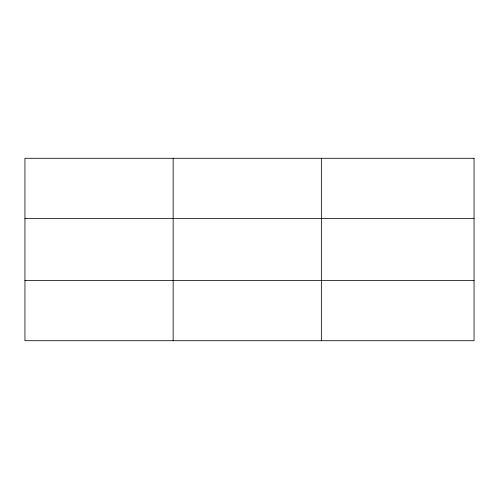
<?xml version="1.0" encoding="UTF-8"?>
<svg xmlns="http://www.w3.org/2000/svg" width="499" height="499" viewBox="0 0 499 499"><rect width="100%" height="100%" fill="white"/><g stroke="black" fill="none" stroke-linecap="round" stroke-linejoin="round"><path stroke-width="0.75" d="M321.356 340.711L321.356 158.289M24.95 218.487L474.05 218.487M24.95 280.513L474.05 280.513M173.153 158.289L173.153 340.711M474.05 158.289L474.05 340.711L24.95 340.711L24.95 158.289L474.05 158.289"/></g></svg>
